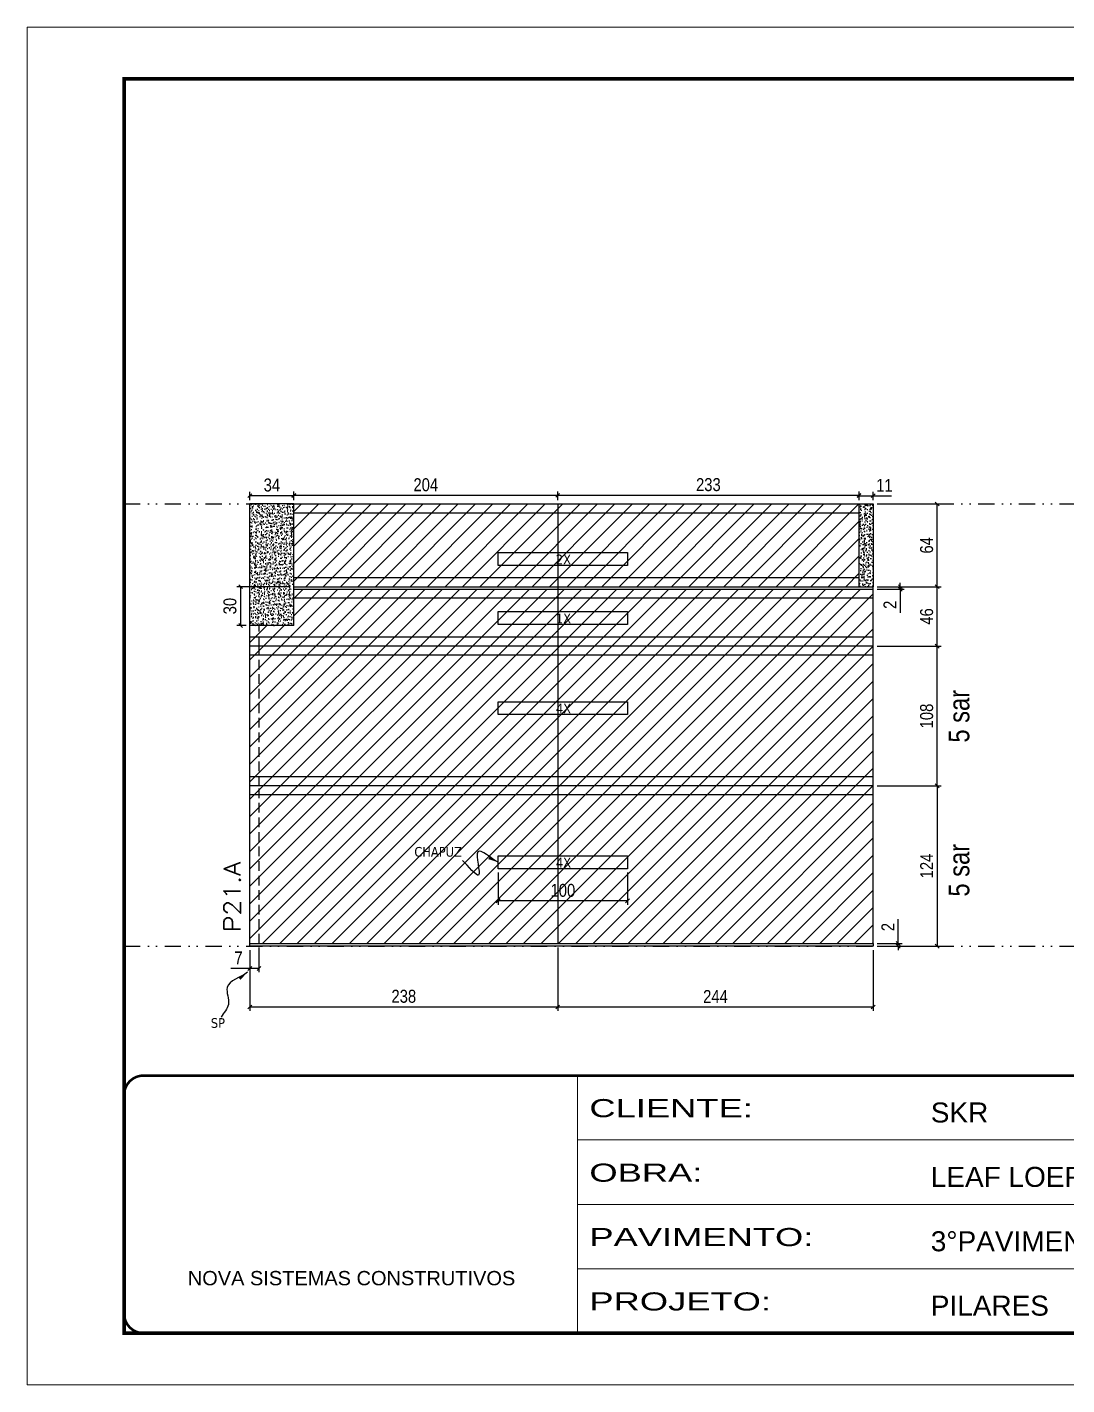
# Model space of a CAD drawing. Extents: x 14400 to 27878, y -21631 to 6985.
# Drawn here: x 14413 to 15217, y -4402 to -3352 of the extents above; entities that cross this region are included whole.
import ezdxf

# ---------------------------------------------------------------- set-up
doc = ezdxf.new("R2010")
doc.units = 0
for name, pattern in [('CONTINUO', [0]), ('DASHED', [0.75, 0.5, -0.25]), ('DIVIDE2', [0.625, 0.25, -0.125, 0, -0.125, 0, -0.125]), ('HIDDEN', [0.375, 0.25, -0.125])]:
    doc.linetypes.add(name, pattern=pattern)
for name, color, linetype in [('COTA', 241, 'Continuous'), ('NOMENCLATURA', 7, 'Continuous'), ('Nível', 160, 'Continuous'), ('Painéis', 200, 'Continuous'), ('SARR_2.2x10', 60, 'Continuous'), ('SARR_2.2x7', 40, 'Continuous'), ('Sarrafo de Pressão', 42, 'HIDDEN'), ('texto', 7, 'Continuous')]:
    doc.layers.add(name, color=color, linetype=linetype)
for name, color, linetype, lineweight in [('Folhas', 255, 'Continuous', 9), ('Hachura', 251, 'Continuous', 9), ('SARRAFO DE PRESSAO', 251, 'DASHED', 9), ('Texto Seção', 7, 'Continuous', 15)]:
    doc.layers.add(name, color=color, linetype=linetype, lineweight=lineweight)
doc.styles.add('ARIAL', font='arial.ttf')
doc.styles.add('ARIAL_NARROW', font='ARIALN.TTF', dxfattribs={"height": 0.2})
doc.styles.add('COTA TECNICA', font='techl___.ttf', dxfattribs={"height": 10})
doc.styles.add('COTA TECNICA-50', font='techl___.ttf', dxfattribs={"height": 10})
doc.styles.add('REGUA-120', font='ROMANS.shx', dxfattribs={"height": 15})
doc.styles.get("Standard").update_dxf_attribs({"font": 'arial.ttf'})
doc.styles.add('Tecnologia', font='')
doc.styles.get('Tecnologia').set_extended_font_data('Forgotten Futurist')
doc.dimstyles.new('COTA PAINEL-50', dxfattribs={"dimtxt": 10, "dimasz": 3, "dimexe": 3, "dimexo": 3, "dimgap": 3, "dimtad": 1, "dimdec": 1, "dimzin": 12, "dimdsep": 46, "dimtxsty": 'COTA TECNICA-50', "dimblk1": 'OBLIQUE', "dimblk2": 'OBLIQUE', "dimsah": 1, "dimcen": 0.9, "dimclrd": 4, "dimclre": 4, "dimclrt": 240, "dimadec": 1, "dimazin": 3, "dimtfac": 1, "dimtdec": 1, "dimtmove": 0, "dimatfit": 3, "dimfxl": 1, "dimtolj": 1, "dimtzin": 12, "dimarcsym": 0})
doc.dimstyles.new('PAINEL', dxfattribs={"dimtxt": 10, "dimasz": 3, "dimexe": 3, "dimexo": 3, "dimgap": 3, "dimtad": 1, "dimdec": 1, "dimzin": 12, "dimdsep": 46, "dimtxsty": 'COTA TECNICA', "dimblk1": 'OBLIQUE', "dimblk2": 'OBLIQUE', "dimsah": 1, "dimcen": 0.9, "dimclrd": 4, "dimclre": 4, "dimclrt": 240, "dimadec": 1, "dimazin": 3, "dimtfac": 1, "dimtdec": 1, "dimtmove": 0, "dimatfit": 3, "dimfxl": 1, "dimtolj": 1, "dimtzin": 12, "dimarcsym": 0})
doc.dimstyles.get("Standard").update_dxf_attribs({"dimtxt": 0.18, "dimasz": 0.18, "dimexe": 0.18, "dimexo": 0.0625, "dimgap": 0.09, "dimtad": 0, "dimtih": 1, "dimtoh": 1, "dimdec": 4, "dimzin": 0, "dimdsep": 46, "dimtxsty": 'Standard', "dimcen": 0.09, "dimadec": 0, "dimazin": 0, "dimtfac": 1, "dimtdec": 4, "dimtofl": 0, "dimtmove": 0, "dimatfit": 3, "dimfxl": 1, "dimtolj": 1, "dimtzin": 0, "dimarcsym": 0})

# ---------------------------------------------------------------- blocks, each defined once
blk = doc.blocks.new('9999999999')
at = {"color": 30, "linetype": 'CONTINUO'}
for p, q in [((98564.6, 34230.2), (98564.6, 34429.4)), ((98564.6, 34379.6), (99584, 34379.6)), ((98564.6, 34329.8), (99488, 34329.8)), ((98564.6, 34280), (99488, 34280))]:
    blk.add_line(p, q, dxfattribs=at)
at = {"color": 30, "linetype": 'CONTINUO', "const_width": 2}
blk.add_lwpolyline([(99584, 34230.2), (99584, 34414.4, 0.414214), (99569, 34429.4), (98229, 34429.4, 0.414214), (98214, 34414.4), (98214, 34245.2, 0.414214), (98229, 34230.2), (99584, 34230.2)], format="xyb", dxfattribs=at)
at = {"layer": 'Folhas'}
blk.add_lwpolyline([(98139, 34190.2), (99624, 34190.2), (99624, 35240.2), (98139, 35240.2)], close=True, dxfattribs=at)
at = {"layer": 'Folhas', "color": 30, "const_width": 3}
blk.add_lwpolyline([(98214, 34230.2), (99584, 34230.2), (99584, 35200.2), (98214, 35200.2)], close=True, dxfattribs=at)
at = {"color": 7, "linetype": 'Continuous', "ltscale": 5, "style": 'ARIAL'}
for s, height, p in [('SKR', 15.48, (98837.7, 34393.1)), ('LEAF LOEFGREN', 15.483, (98837.7, 34343.3)), ('3°PAVIMENTO', 15.483, (98837.7, 34293.5)), ('NOVA SISTEMAS CONSTRUTIVOS', 11.059, (98263.2, 34267.2)), ('PILARES', 15.48, (98837.7, 34243.7))]:
    blk.add_text(s, height=height, dxfattribs=at).set_placement(p)
at = {"layer": 'Folhas', "color": 7, "style": 'Tecnologia', "width": 1.5}
for s, p in [('CLIENTE:', (98573.7, 34397.2)), ('OBRA:', (98573.7, 34347.3)), ('PAVIMENTO:', (98573.7, 34297.5)), ('PROJETO:', (98573.7, 34247.7))]:
    blk.add_text(s, height=14, dxfattribs=at).set_placement(p)
blk = doc.blocks.new('_Oblique')
at = {"color": 0, "linetype": 'ByBlock', "lineweight": -2}
blk.add_line((-0.5, -0.5), (0.5, 0.5), dxfattribs=at)
blk = doc.blocks.new('*D1190')
at = {"layer": 'COTA', "color": 4, "lineweight": -2, "transparency": 16777216}
for p, q in [((14585.7, -4066.2), (14585.7, -4083.4)), ((14592.7, -4064.2), (14592.7, -4083.4)), ((14585.7, -4080.4), (14571, -4080.4)), ((14592.7, -4080.4), (14585.7, -4080.4))]:
    blk.add_line(p, q, dxfattribs=at)
at = {"layer": 'Defpoints', "color": 0, "transparency": 16777216}
for p in [(14585.7, -4063.2), (14592.7, -4061.2), (14585.7, -4080.4)]:
    blk.add_point(p, dxfattribs=at)
at = {"layer": 'COTA', "color": 4, "lineweight": -2, "transparency": 16777216, "xscale": 3, "yscale": 3, "zscale": 3, "rotation": 180}
blk.add_blockref('_Oblique', (14585.7, -4080.4), dxfattribs=at)
at = {"layer": 'COTA', "color": 4, "lineweight": -2, "transparency": 16777216, "xscale": 3, "yscale": 3, "zscale": 3}
blk.add_blockref('_Oblique', (14592.7, -4080.4), dxfattribs=at)
at = {"layer": 'COTA', "color": 240, "transparency": 16777216, "insert": (14576.9, -4072.3), "char_height": 10, "attachment_point": 5, "style": 'COTA TECNICA-50'}
blk.add_mtext('\\A1;7', dxfattribs=at)
blk = doc.blocks.new('*D1191')
at = {"layer": 'COTA', "color": 4, "lineweight": -2, "transparency": 16777216}
for p, q in [((15087, -4061.2), (15087, -4042.4)), ((15070.7, -4061.2), (15090, -4061.2)), ((15070.7, -4063.2), (15090, -4063.2)), ((15087, -4063.2), (15087, -4061.2)), ((15087, -4063.2), (15087, -4066.2))]:
    blk.add_line(p, q, dxfattribs=at)
at = {"layer": 'Defpoints', "color": 0, "transparency": 16777216}
for p in [(15067.7, -4061.2), (15067.7, -4063.2), (15087, -4063.2)]:
    blk.add_point(p, dxfattribs=at)
at = {"layer": 'COTA', "color": 4, "lineweight": -2, "transparency": 16777216, "xscale": 3, "yscale": 3, "zscale": 3}
for p, rotation in [((15087, -4061.2), 270), ((15087, -4063.2), 90)]:
    blk.add_blockref('_Oblique', p, dxfattribs=dict(at, rotation=rotation))
at = {"layer": 'COTA', "color": 240, "transparency": 16777216, "insert": (15079, -4048.4), "char_height": 10, "attachment_point": 5, "rotation": 90, "style": 'COTA TECNICA-50'}
blk.add_mtext('\\A1;2', dxfattribs=at)
blk = doc.blocks.new('*D1206')
at = {"layer": 'COTA', "color": 4, "linetype": 'ByBlock', "lineweight": -2, "transparency": 16777216}
for p, q in [((14777.7, -4006.3), (14777.7, -4031.2)), ((14877.7, -4006.3), (14877.7, -4031.2)), ((14877.7, -4028.2), (14777.7, -4028.2))]:
    blk.add_line(p, q, dxfattribs=at)
at = {"layer": 'Defpoints', "color": 0, "linetype": 'ByBlock', "transparency": 16777216}
for p in [(14777.7, -4003.3), (14877.7, -4003.3), (14777.7, -4028.2)]:
    blk.add_point(p, dxfattribs=at)
at = {"layer": 'COTA', "color": 4, "linetype": 'ByBlock', "lineweight": -2, "transparency": 16777216, "xscale": 3, "yscale": 3, "zscale": 3, "rotation": 180}
blk.add_blockref('_Oblique', (14777.7, -4028.2), dxfattribs=at)
at = {"layer": 'COTA', "color": 4, "linetype": 'ByBlock', "lineweight": -2, "transparency": 16777216, "xscale": 3, "yscale": 3, "zscale": 3}
blk.add_blockref('_Oblique', (14877.7, -4028.2), dxfattribs=at)
at = {"layer": 'COTA', "color": 240, "linetype": 'ByBlock', "transparency": 16777216, "insert": (14827.7, -4020.1), "char_height": 10, "attachment_point": 5, "style": 'COTA TECNICA'}
blk.add_mtext('\\A1;100', dxfattribs=at)
blk = doc.blocks.new('*D1207')
at = {"layer": 'COTA', "color": 4, "lineweight": -2, "transparency": 16777216}
for p, q in [((14585.7, -4066.2), (14585.7, -4113.2)), ((14823.7, -4064.2), (14823.7, -4113.2)), ((14585.7, -4110.2), (14823.7, -4110.2))]:
    blk.add_line(p, q, dxfattribs=at)
at = {"layer": 'Defpoints', "color": 0, "transparency": 16777216}
for p in [(14585.7, -4063.2), (14823.7, -4061.2), (14823.7, -4110.2)]:
    blk.add_point(p, dxfattribs=at)
at = {"layer": 'COTA', "color": 4, "lineweight": -2, "transparency": 16777216, "xscale": 3, "yscale": 3, "zscale": 3, "rotation": 180}
blk.add_blockref('_Oblique', (14585.7, -4110.2), dxfattribs=at)
at = {"layer": 'COTA', "color": 4, "lineweight": -2, "transparency": 16777216, "xscale": 3, "yscale": 3, "zscale": 3}
blk.add_blockref('_Oblique', (14823.7, -4110.2), dxfattribs=at)
at = {"layer": 'COTA', "color": 240, "transparency": 16777216, "insert": (14704.7, -4102), "char_height": 10, "attachment_point": 5, "style": 'COTA TECNICA'}
blk.add_mtext('\\A1;238', dxfattribs=at)
blk = doc.blocks.new('*D1208')
at = {"layer": 'COTA', "color": 4, "lineweight": -2, "transparency": 16777216}
for p, q in [((14823.7, -4064.2), (14823.7, -4113.2)), ((15067.7, -4066.2), (15067.7, -4113.2)), ((14823.7, -4110.2), (15067.7, -4110.2))]:
    blk.add_line(p, q, dxfattribs=at)
at = {"layer": 'Defpoints', "color": 0, "transparency": 16777216}
for p in [(14823.7, -4061.2), (15067.7, -4063.2), (15067.7, -4110.2)]:
    blk.add_point(p, dxfattribs=at)
at = {"layer": 'COTA', "color": 4, "lineweight": -2, "transparency": 16777216, "xscale": 3, "yscale": 3, "zscale": 3, "rotation": 180}
blk.add_blockref('_Oblique', (14823.7, -4110.2), dxfattribs=at)
at = {"layer": 'COTA', "color": 4, "lineweight": -2, "transparency": 16777216, "xscale": 3, "yscale": 3, "zscale": 3}
blk.add_blockref('_Oblique', (15067.7, -4110.2), dxfattribs=at)
at = {"layer": 'COTA', "color": 240, "transparency": 16777216, "insert": (14945.7, -4102.1), "char_height": 10, "attachment_point": 5, "style": 'COTA TECNICA'}
blk.add_mtext('\\A1;244', dxfattribs=at)
blk = doc.blocks.new('*D1321')
at = {"layer": 'COTA', "color": 4, "lineweight": -2, "transparency": 16777216}
for p, q in [((15070.7, -3939.2), (15120.1, -3939.2)), ((15117.1, -3939.2), (15117.1, -4063.2)), ((15070.7, -4063.2), (15120.1, -4063.2))]:
    blk.add_line(p, q, dxfattribs=at)
at = {"layer": 'Defpoints', "color": 0, "transparency": 16777216}
for p in [(15067.7, -3939.2), (15067.7, -4063.2), (15117.1, -4063.2)]:
    blk.add_point(p, dxfattribs=at)
at = {"layer": 'COTA', "color": 4, "lineweight": -2, "transparency": 16777216, "xscale": 3, "yscale": 3, "zscale": 3}
for p, rotation in [((15117.1, -3939.2), 90), ((15117.1, -4063.2), 270)]:
    blk.add_blockref('_Oblique', p, dxfattribs=dict(at, rotation=rotation))
at = {"layer": 'COTA', "color": 240, "transparency": 16777216, "insert": (15109, -4001.2), "char_height": 10, "attachment_point": 5, "rotation": 90, "style": 'COTA TECNICA'}
blk.add_mtext('\\A1;124', dxfattribs=at)
blk = doc.blocks.new('*D1816')
at = {"layer": 'COTA', "color": 4, "lineweight": -2, "transparency": 16777216}
for p, q in [((15070.7, -3831.2), (15120.1, -3831.2)), ((15117.1, -3939.2), (15117.1, -3831.2)), ((15070.7, -3939.2), (15120.1, -3939.2))]:
    blk.add_line(p, q, dxfattribs=at)
at = {"layer": 'Defpoints', "color": 0, "transparency": 16777216}
for p in [(15067.7, -3831.2), (15117.1, -3831.2), (15067.7, -3939.2)]:
    blk.add_point(p, dxfattribs=at)
at = {"layer": 'COTA', "color": 4, "lineweight": -2, "transparency": 16777216, "xscale": 3, "yscale": 3, "zscale": 3}
for p, rotation in [((15117.1, -3831.2), 90), ((15117.1, -3939.2), 270)]:
    blk.add_blockref('_Oblique', p, dxfattribs=dict(at, rotation=rotation))
at = {"layer": 'COTA', "color": 240, "transparency": 16777216, "insert": (15109, -3885.2), "char_height": 10, "attachment_point": 5, "rotation": 90, "style": 'COTA TECNICA'}
blk.add_mtext('\\A1;108', dxfattribs=at)
blk = doc.blocks.new('*D1975')
at = {"layer": 'COTA', "color": 4, "lineweight": -2, "transparency": 16777216}
for p, q in [((14585.7, -3718.2), (14585.7, -3711.8)), ((14619.7, -3714.8), (14585.7, -3714.8)), ((14619.7, -3718.2), (14619.7, -3711.8))]:
    blk.add_line(p, q, dxfattribs=at)
at = {"layer": 'Defpoints', "color": 0, "transparency": 16777216}
for p in [(14585.7, -3714.8), (14585.7, -3721.2), (14619.7, -3721.2)]:
    blk.add_point(p, dxfattribs=at)
at = {"layer": 'COTA', "color": 4, "lineweight": -2, "transparency": 16777216, "xscale": 3, "yscale": 3, "zscale": 3, "rotation": 180}
blk.add_blockref('_Oblique', (14585.7, -3714.8), dxfattribs=at)
at = {"layer": 'COTA', "color": 4, "lineweight": -2, "transparency": 16777216, "xscale": 3, "yscale": 3, "zscale": 3}
blk.add_blockref('_Oblique', (14619.7, -3714.8), dxfattribs=at)
at = {"layer": 'COTA', "color": 240, "transparency": 16777216, "insert": (14602.7, -3706.6), "char_height": 10, "attachment_point": 5, "style": 'COTA TECNICA'}
blk.add_mtext('\\A1;34', dxfattribs=at)
blk = doc.blocks.new('*D1976')
at = {"layer": 'COTA', "color": 4, "lineweight": -2, "transparency": 16777216}
for p, q in [((15056.7, -3718.2), (15056.7, -3711.8)), ((15056.7, -3714.8), (15067.7, -3714.8)), ((15067.7, -3718.2), (15067.7, -3711.8)), ((15067.7, -3714.8), (15081.8, -3714.8))]:
    blk.add_line(p, q, dxfattribs=at)
at = {"layer": 'Defpoints', "color": 0, "transparency": 16777216}
for p in [(15067.7, -3714.8), (15056.7, -3721.2), (15067.7, -3721.2)]:
    blk.add_point(p, dxfattribs=at)
at = {"layer": 'COTA', "color": 4, "lineweight": -2, "transparency": 16777216, "xscale": 3, "yscale": 3, "zscale": 3, "rotation": 180}
blk.add_blockref('_Oblique', (15056.7, -3714.8), dxfattribs=at)
at = {"layer": 'COTA', "color": 4, "lineweight": -2, "transparency": 16777216, "xscale": 3, "yscale": 3, "zscale": 3}
blk.add_blockref('_Oblique', (15067.7, -3714.8), dxfattribs=at)
at = {"layer": 'COTA', "color": 240, "transparency": 16777216, "insert": (15076.3, -3706.8), "char_height": 10, "attachment_point": 5, "style": 'COTA TECNICA'}
blk.add_mtext('\\A1;11', dxfattribs=at)
blk = doc.blocks.new('*D1977')
at = {"layer": 'COTA', "color": 4, "lineweight": -2, "transparency": 16777216}
for p, q in [((15070.7, -3785.2), (15120.1, -3785.2)), ((15117.1, -3831.2), (15117.1, -3785.2)), ((15070.7, -3831.2), (15120.1, -3831.2))]:
    blk.add_line(p, q, dxfattribs=at)
at = {"layer": 'Defpoints', "color": 0, "transparency": 16777216}
for p in [(15067.7, -3785.2), (15117.1, -3785.2), (15067.7, -3831.2)]:
    blk.add_point(p, dxfattribs=at)
at = {"layer": 'COTA', "color": 4, "lineweight": -2, "transparency": 16777216, "xscale": 3, "yscale": 3, "zscale": 3}
for p, rotation in [((15117.1, -3785.2), 90), ((15117.1, -3831.2), 270)]:
    blk.add_blockref('_Oblique', p, dxfattribs=dict(at, rotation=rotation))
at = {"layer": 'COTA', "color": 240, "transparency": 16777216, "insert": (15109, -3808.2), "char_height": 10, "attachment_point": 5, "rotation": 90, "style": 'COTA TECNICA'}
blk.add_mtext('\\A1;46', dxfattribs=at)
blk = doc.blocks.new('*D1978')
at = {"layer": 'COTA', "color": 4, "lineweight": -2, "transparency": 16777216}
for p, q in [((15070.7, -3721.2), (15120.1, -3721.2)), ((15117.1, -3785.2), (15117.1, -3721.2)), ((15070.7, -3785.2), (15120.1, -3785.2))]:
    blk.add_line(p, q, dxfattribs=at)
at = {"layer": 'Defpoints', "color": 0, "transparency": 16777216}
for p in [(15067.7, -3721.2), (15117.1, -3721.2), (15067.7, -3785.2)]:
    blk.add_point(p, dxfattribs=at)
at = {"layer": 'COTA', "color": 4, "lineweight": -2, "transparency": 16777216, "xscale": 3, "yscale": 3, "zscale": 3}
for p, rotation in [((15117.1, -3721.2), 90), ((15117.1, -3785.2), 270)]:
    blk.add_blockref('_Oblique', p, dxfattribs=dict(at, rotation=rotation))
at = {"layer": 'COTA', "color": 240, "transparency": 16777216, "insert": (15109, -3753.2), "char_height": 10, "attachment_point": 5, "rotation": 90, "style": 'COTA TECNICA'}
blk.add_mtext('\\A1;64', dxfattribs=at)
blk = doc.blocks.new('*D2247')
at = {"layer": 'COTA', "color": 4, "lineweight": -2, "transparency": 16777216}
for p, q in [((14619.7, -3718.2), (14619.7, -3711.5)), ((14619.7, -3714.5), (14823.7, -3714.5)), ((14823.7, -3718.2), (14823.7, -3711.5))]:
    blk.add_line(p, q, dxfattribs=at)
at = {"layer": 'Defpoints', "color": 0, "transparency": 16777216}
for p in [(14823.7, -3714.5), (14619.7, -3721.2), (14823.7, -3721.2)]:
    blk.add_point(p, dxfattribs=at)
at = {"layer": 'COTA', "color": 4, "lineweight": -2, "transparency": 16777216, "xscale": 3, "yscale": 3, "zscale": 3, "rotation": 180}
blk.add_blockref('_Oblique', (14619.7, -3714.5), dxfattribs=at)
at = {"layer": 'COTA', "color": 4, "lineweight": -2, "transparency": 16777216, "xscale": 3, "yscale": 3, "zscale": 3}
blk.add_blockref('_Oblique', (14823.7, -3714.5), dxfattribs=at)
at = {"layer": 'COTA', "color": 240, "transparency": 16777216, "insert": (14721.7, -3706.4), "char_height": 10, "attachment_point": 5, "style": 'COTA TECNICA'}
blk.add_mtext('\\A1;204', dxfattribs=at)
blk = doc.blocks.new('*D2248')
at = {"layer": 'COTA', "color": 4, "lineweight": -2, "transparency": 16777216}
for p, q in [((14823.7, -3718.2), (14823.7, -3711.5)), ((14823.7, -3714.5), (15056.7, -3714.5)), ((15056.7, -3718.2), (15056.7, -3711.5))]:
    blk.add_line(p, q, dxfattribs=at)
at = {"layer": 'Defpoints', "color": 0, "transparency": 16777216}
for p in [(15056.7, -3714.5), (14823.7, -3721.2), (15056.7, -3721.2)]:
    blk.add_point(p, dxfattribs=at)
at = {"layer": 'COTA', "color": 4, "lineweight": -2, "transparency": 16777216, "xscale": 3, "yscale": 3, "zscale": 3, "rotation": 180}
blk.add_blockref('_Oblique', (14823.7, -3714.5), dxfattribs=at)
at = {"layer": 'COTA', "color": 4, "lineweight": -2, "transparency": 16777216, "xscale": 3, "yscale": 3, "zscale": 3}
blk.add_blockref('_Oblique', (15056.7, -3714.5), dxfattribs=at)
at = {"layer": 'COTA', "color": 240, "transparency": 16777216, "insert": (14940.2, -3706.3), "char_height": 10, "attachment_point": 5, "style": 'COTA TECNICA'}
blk.add_mtext('\\A1;233', dxfattribs=at)
blk = doc.blocks.new('*D4230')
at = {"layer": 'COTA', "color": 4, "lineweight": -2, "transparency": 16777216}
for p, q in [((14616.7, -3785.2), (14575.6, -3785.2)), ((14578.6, -3815.2), (14578.6, -3785.2)), ((14582.7, -3815.2), (14575.6, -3815.2))]:
    blk.add_line(p, q, dxfattribs=at)
at = {"layer": 'Defpoints', "color": 0, "transparency": 16777216}
for p in [(14578.6, -3785.2), (14619.7, -3785.2), (14585.7, -3815.2)]:
    blk.add_point(p, dxfattribs=at)
at = {"layer": 'COTA', "color": 4, "lineweight": -2, "transparency": 16777216, "xscale": 3, "yscale": 3, "zscale": 3}
for p, rotation in [((14578.6, -3785.2), 90), ((14578.6, -3815.2), 270)]:
    blk.add_blockref('_Oblique', p, dxfattribs=dict(at, rotation=rotation))
at = {"layer": 'COTA', "color": 240, "transparency": 16777216, "insert": (14570.3, -3800.2), "char_height": 10, "attachment_point": 5, "rotation": 90, "style": 'COTA TECNICA'}
blk.add_mtext('\\A1;30', dxfattribs=at)
blk = doc.blocks.new('*D4231')
at = {"layer": 'COTA', "color": 4, "lineweight": -2, "transparency": 16777216}
for p, q in [((15070.7, -3785.2), (15091.6, -3785.2)), ((15070.7, -3787.2), (15091.6, -3787.2)), ((15088.6, -3785.2), (15088.6, -3782.2)), ((15088.6, -3785.2), (15088.6, -3787.2)), ((15088.6, -3787.2), (15088.6, -3805.3))]:
    blk.add_line(p, q, dxfattribs=at)
at = {"layer": 'Defpoints', "color": 0, "transparency": 16777216}
for p in [(15067.7, -3785.2), (15067.7, -3787.2), (15088.6, -3787.2)]:
    blk.add_point(p, dxfattribs=at)
at = {"layer": 'COTA', "color": 4, "lineweight": -2, "transparency": 16777216, "xscale": 3, "yscale": 3, "zscale": 3}
for p, rotation in [((15088.6, -3785.2), 270), ((15088.6, -3787.2), 90)]:
    blk.add_blockref('_Oblique', p, dxfattribs=dict(at, rotation=rotation))
at = {"layer": 'COTA', "color": 240, "transparency": 16777216, "insert": (15080.6, -3799.2), "char_height": 10, "attachment_point": 5, "rotation": 90, "style": 'COTA TECNICA'}
blk.add_mtext('\\A1;2', dxfattribs=at)

msp = doc.modelspace()

# ---------------------------------------------------------------- hatches: boundary and pattern name
at = {"layer": 'COTA'}
h = msp.add_hatch(dxfattribs=at)
h.set_pattern_fill('AR-CONC', color=256, scale=0.03)
h.paths.add_polyline_path([(14619.75, -3721.17), (14585.75, -3721.17), (14585.75, -3815.17), (14619.75, -3815.17)])
h = msp.add_hatch(dxfattribs=at)
h.set_pattern_fill('AR-CONC', color=256, scale=0.03)
h.set_pattern_definition([(50, (0, 2), (5.4655401, -0.4781726), [0.5715, -6.2865]), (355, (0, 2), (-1.0573026, 5.7317054), [0.4572, -5.0292175]), (100.451445, (0.4555, 1.96), (4.4082374, 5.2535326), [0.4857003, -5.3427073]), (46.1842, (0, 3.524), (8.1323712, -1.2612698), [0.85725, -9.42975]), (96.63556, (0.678, 3.419), (7.122124, 7.4227837), [0.7285507, -8.0140682]), (351.18415, (0, 3.524), (7.122124, 7.4227837), [0.685799, -7.543792]), (21, (0.762, 3.143), (4.5484317, -3.067956), [0.5715, -6.2865]), (326, (0.762, 3.143), (1.8540609, 5.525639), [0.4572, -5.0292]), (71.451445, (1.141, 2.8873), (6.4024926, 2.457683), [0.4857003, -5.3426981]), (37.5, (0, 2), (0.0926581, 2.53665117), [0, -4.96824, 0, -5.1054, 0, -5.04825]), (7.5, (0, 2), (2.00458988, 3.00541724), [0, -2.91084, 0, -4.85394, 0, -1.92405]), (327.5, (-1.6993, 2), (4.06771786, -0.17186232), [0, -1.905, 0, -5.9436, 0, -7.8867]), (317.5, (-2.4613, 2), (4.44387544, 0.7627947), [0, -2.4765, 0, -3.94716, 0, -5.6007])])
h.paths.add_polyline_path([(15056.75, -3785.17), (15067.75, -3785.17), (15067.75, -3721.17), (15056.75, -3721.17)])
at = {"layer": 'Hachura', "linetype": 'ByBlock'}
h = msp.add_hatch(dxfattribs=at)
h.set_pattern_fill('ANSI31', color=256, scale=3)
h.paths.add_polyline_path([(14823.75, -3721.17), (14619.75, -3721.17), (14619.75, -3785.17), (14823.75, -3785.17)])
h.paths.add_polyline_path([(15056.75, -3721.17), (14823.75, -3721.17), (14823.75, -3785.17), (15056.75, -3785.17)])
h.paths.add_polyline_path([(15067.75, -3787.17), (14823.75, -3787.17), (14823.75, -3831.17), (15067.75, -3831.17)])
h.paths.add_polyline_path([(14823.75, -3787.17), (14619.75, -3787.17), (14619.75, -3815.17), (14585.75, -3815.17), (14585.75, -3831.17), (14823.75, -3831.17)])
h.paths.add_polyline_path([(14823.75, -3831.17), (14585.75, -3831.17), (14585.75, -3939.17), (14823.75, -3939.17)])
h.paths.add_polyline_path([(15067.75, -3831.17), (14823.75, -3831.17), (14823.75, -3939.17), (15067.75, -3939.17)])
h.paths.add_polyline_path([(15067.75, -3939.17), (14823.75, -3939.17), (14823.75, -4061.17), (15067.75, -4061.17)])
h.paths.add_polyline_path([(14823.75, -3939.17), (14585.75, -3939.17), (14585.75, -4061.17), (14823.75, -4061.17)])
h.paths.add_polyline_path([(15448.49, -3721.17), (15256.49, -3721.17), (15256.49, -3813.17), (15466.49, -3813.17), (15466.49, -3785.17), (15448.49, -3785.17)])
h.paths.add_polyline_path([(15466.49, -3815.17), (15256.49, -3815.17), (15256.49, -3849.17), (15466.49, -3849.17)])
h.paths.add_polyline_path([(15710.49, -3815.17), (15466.49, -3815.17), (15466.49, -3849.17), (15710.49, -3849.17)])
h.paths.add_polyline_path([(15710.49, -3849.17), (15466.49, -3849.17), (15466.49, -3939.17), (15710.49, -3939.17)])
h.paths.add_polyline_path([(15466.49, -3849.17), (15256.49, -3849.17), (15256.49, -3939.17), (15466.49, -3939.17)])
h.paths.add_polyline_path([(15466.49, -3939.17), (15256.49, -3939.17), (15256.49, -4061.17), (15466.49, -4061.17)])
h.paths.add_polyline_path([(15710.49, -3939.17), (15466.49, -3939.17), (15466.49, -4061.17), (15710.49, -4061.17)])

# ---------------------------------------------------------------- linework, layer by layer
at = {"layer": 'COTA'}
for p, q in [((14619.75, -3721.17), (14585.75, -3721.17)), ((14585.75, -3815.17), (14585.75, -3721.17)), ((15056.75, -3721.17), (15067.75, -3721.17)), ((15067.75, -3721.17), (15067.75, -3785.17))]:
    msp.add_line(p, q, dxfattribs=at)
at = {"layer": 'Nível', "color": 4, "linetype": 'DIVIDE2', "ltscale": 50}
for p, q in [((14488.47, -3721.17), (15858.47, -3721.17)), ((14488.47, -4063.17), (15858.47, -4063.17))]:
    msp.add_line(p, q, dxfattribs=at)
at = {"layer": 'Painéis'}
for p, q in [((14619.75, -3721.17), (15056.75, -3721.17)), ((14619.75, -3815.17), (14619.75, -3721.17)), ((14823.75, -3721.17), (14823.75, -4061.17)), ((15056.75, -3785.17), (15056.75, -3721.17)), ((14619.75, -3785.17), (15067.75, -3785.17)), ((14619.75, -3787.17), (15067.75, -3787.17)), ((15067.75, -4061.17), (15067.75, -3785.17)), ((14585.75, -4061.17), (14585.75, -3815.17)), ((14619.75, -3815.17), (14585.75, -3815.17)), ((15067.75, -3831.17), (14585.75, -3831.17)), ((15067.75, -3939.17), (14585.75, -3939.17))]:
    msp.add_line(p, q, dxfattribs=at)
msp.add_lwpolyline([(14585.75, -4061.17), (15067.75, -4061.17), (15067.75, -4063.17), (14585.75, -4063.17)], close=True, dxfattribs=at)
at = {"layer": 'SARR_2.2x10'}
for points in [[(14777.75, -3758.82), (14877.75, -3758.82), (14877.75, -3768.82), (14777.75, -3768.82)], [(14777.75, -3804.42), (14877.75, -3804.42), (14877.75, -3814.42), (14777.75, -3814.42)], [(14777.75, -3874.12), (14877.75, -3874.12), (14877.75, -3884.12), (14777.75, -3884.12)], [(14777.75, -3993.32), (14877.75, -3993.32), (14877.75, -4003.32), (14777.75, -4003.32)]]:
    msp.add_lwpolyline(points, close=True, dxfattribs=at)
at = {"layer": 'SARR_2.2x7'}
for p, q in [((14619.75, -3728.17), (15056.75, -3728.17)), ((14619.75, -3778.17), (15056.75, -3778.17)), ((14823.75, -3794.17), (14619.75, -3794.17)), ((15067.75, -3794.17), (14823.75, -3794.17)), ((14823.75, -3824.17), (14585.75, -3824.17)), ((15067.75, -3824.17), (14823.75, -3824.17)), ((14823.75, -3838.17), (14585.75, -3838.17)), ((15067.75, -3838.17), (14823.75, -3838.17)), ((14823.75, -3932.17), (14585.75, -3932.17)), ((15067.75, -3932.17), (14823.75, -3932.17)), ((14823.75, -3946.17), (14585.75, -3946.17)), ((15067.75, -3946.17), (14823.75, -3946.17))]:
    msp.add_line(p, q, dxfattribs=at)
at = {"layer": 'Sarrafo de Pressão', "ltscale": 30}
for p, q in [((14592.75, -3831.17), (14592.75, -3815.17)), ((14592.75, -3939.17), (14592.75, -3831.17)), ((14592.75, -4061.17), (14592.75, -3939.17))]:
    msp.add_line(p, q, dxfattribs=at)

# ---------------------------------------------------------------- block references
at = {"layer": 'SARRAFO DE PRESSAO', "color": 6, "linetype": 'ByBlock'}
msp.add_blockref('9999999999', (-83725.51, -38592.65), dxfattribs=at)

# ---------------------------------------------------------------- texts
at = {"layer": 'NOMENCLATURA', "style": 'ARIAL_NARROW'}
for p in [(15141.99, -3905.75), (15141.99, -4024.84)]:
    msp.add_text('5 sar', height=16, rotation=90, dxfattribs=at).set_placement(p)
at = {"layer": 'texto', "color": 0, "char_height": 7.5, "attachment_point": 5}
for s, insert in [('{\\fTahoma|b0|i0|c0|p34;\\C4;2X}', (14828.14, -3764.11)), ('{\\fTahoma|b0|i0|c0|p34;\\C4;1X}', (14828.14, -3809.72)), ('{\\fTahoma|b0|i0|c0|p34;\\C4;4X}', (14828.14, -3879.41)), ('{\\fTahoma|b0|i0|c0|p34;\\C4;CHAPUZ}', (14731.2, -3990.31)), ('{\\fTahoma|b0|i0|c0|p34;\\C4;4X}', (14828.14, -3998.62)), ('{\\fTahoma|b0|i0|c0|p34;\\C4;SP}', (14560.97, -4122.66))]:
    msp.add_mtext(s, dxfattribs=dict(at, insert=insert))
at = {"layer": 'Texto Seção', "style": 'REGUA-120', "width": 1.1}
msp.add_text('P21.A', height=13, rotation=90, dxfattribs=at).set_placement((14578.5, -4052.4))

# ---------------------------------------------------------------- dimensions: what is measured, and where the dimension line sits
at = {"layer": 'COTA'}
for base, p1, p2, picture, middle in [((14585.75, -3714.82), (14619.75, -3721.17), (14585.75, -3721.17), '*D1975', (14602.75, -3706.6)), ((14823.75, -3714.47), (14619.75, -3721.17), (14823.75, -3721.17), '*D2247', (14721.75, -3706.37)), ((15067.75, -3714.82), (15056.75, -3721.17), (15067.75, -3721.17), '*D1976', (15076.29, -3706.76)), ((14823.75, -4110.2), (14585.75, -4063.17), (14823.75, -4061.17), '*D1207', (14704.75, -4101.95))]:
    dim = msp.add_linear_dim(base=base, p1=p1, p2=p2, dimstyle='PAINEL', dxfattribs=at)
    dim.commit()
    dim.dimension.update_dxf_attribs({"geometry": picture, "text_midpoint": middle})
for base, p1, p2, picture, middle in [((15056.75, -3714.47), (14823.75, -3721.17), (15056.75, -3721.17), '*D2248', (14940.25, -3706.25)), ((15067.75, -4110.2), (14823.75, -4061.17), (15067.75, -4063.17), '*D1208', (14945.75, -4102.12))]:
    dim = msp.add_linear_dim(base=base, p1=p1, p2=p2, dimstyle='PAINEL', override={"dimtmove": 1}, dxfattribs=at)
    dim.commit()
    dim.dimension.update_dxf_attribs({"geometry": picture, "text_midpoint": middle})
for base, p1, p2, angle, dimstyle, picture, middle in [((15117.12, -3721.17), (15067.75, -3785.17), (15067.75, -3721.17), 90, 'PAINEL', '*D1978', (15109.01, -3753.17)), ((14578.55, -3785.17), (14585.75, -3815.17), (14619.75, -3785.17), 90, 'PAINEL', '*D4230', (14570.33, -3800.17)), ((15088.62, -3787.17), (15067.75, -3785.17), (15067.75, -3787.17), 90, 'PAINEL', '*D4231', (15080.62, -3799.22)), ((15117.12, -3785.17), (15067.75, -3831.17), (15067.75, -3785.17), 90, 'PAINEL', '*D1977', (15109.01, -3808.17)), ((15117.12, -3831.17), (15067.75, -3939.17), (15067.75, -3831.17), 90, 'PAINEL', '*D1816', (15108.99, -3885.17)), ((15117.12, -4063.17), (15067.75, -3939.17), (15067.75, -4063.17), 90, 'PAINEL', '*D1321', (15109.04, -4001.17)), ((14585.75, -4080.41), (14592.75, -4061.17), (14585.75, -4063.17), 180, 'COTA PAINEL-50', '*D1190', (14576.88, -4072.33))]:
    dim = msp.add_linear_dim(base=base, p1=p1, p2=p2, angle=angle, dimstyle=dimstyle, dxfattribs=at)
    dim.commit()
    dim.dimension.update_dxf_attribs({"geometry": picture, "text_midpoint": middle})
at = {"layer": 'COTA', "linetype": 'ByBlock'}
dim = msp.add_linear_dim(base=(14777.75, -4028.25), p1=(14877.75, -4003.32), p2=(14777.75, -4003.32), dimstyle='PAINEL', dxfattribs=at)
dim.commit()
dim.dimension.update_dxf_attribs({"geometry": '*D1206', "text_midpoint": (14827.75, -4020.15)})
at = {"layer": 'COTA'}
dim = msp.add_linear_dim(base=(15087.01, -4063.17), p1=(15067.75, -4061.17), p2=(15067.75, -4063.17), angle=90, dimstyle='COTA PAINEL-50', dxfattribs=at)
dim.commit()
dim.dimension.update_dxf_attribs({"geometry": '*D1191', "text_midpoint": (15087.01, -4048.42), "dimtype": 160})

# ---------------------------------------------------------------- leaders
at = {"layer": 'COTA', "path_type": 1}
for points in [[(14777.75, -3998.32), (14761.96, -3990.31), (14762.55, -4008.18), (14750.12, -3997.04)], [(14583.92, -4083.35), (14568.13, -4095.18), (14569.06, -4108.19), (14563.51, -4117.97)]]:
    msp.add_leader(points, dimstyle='Standard', override={"dimasz": 8}, dxfattribs=at)

doc.saveas('drawing.dxf')
